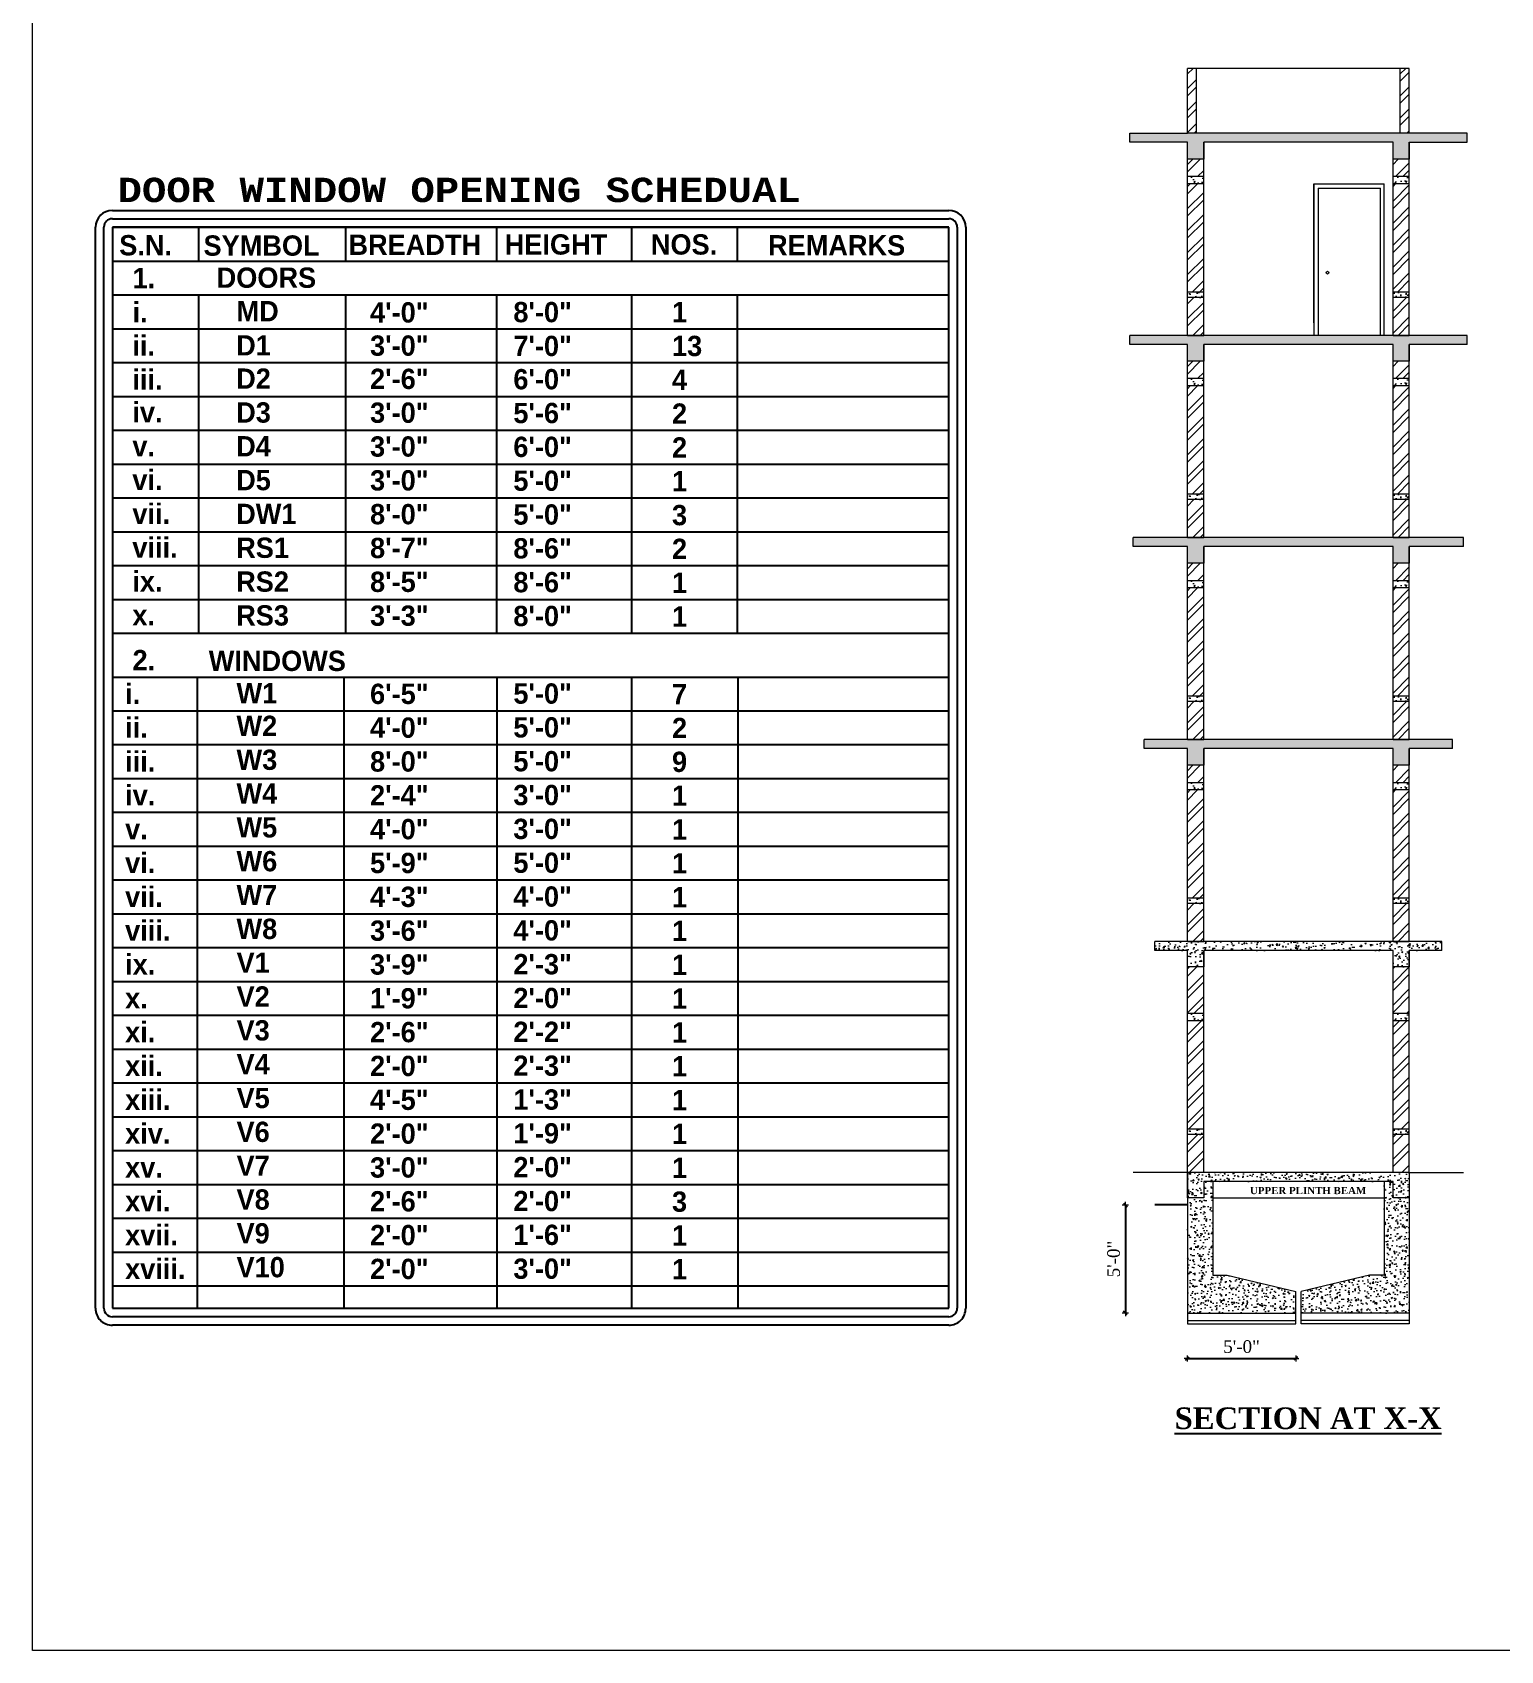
# Model space of a CAD drawing. Header units: inches. Extents: x 20273 to 74670, y -14357 to 735.
# Drawn here: x 42352 to 43166, y -4602 to -3704 of the extents above; entities that cross this region are included whole.
import ezdxf

# ---------------------------------------------------------------- set-up
doc = ezdxf.new("R2010")
doc.units = ezdxf.units.IN
doc.header["$LTSCALE"] = 5
doc.header["$MEASUREMENT"] = 0
for name, color, linetype, lineweight in [('A-WALL', 7, 'Continuous', 9), ('boundary', 7, 'Continuous', 25), ('Dimension', 7, 'Continuous', 18), ('dimention', 5, 'Continuous', 9), ('DOOR', 62, 'Continuous', 0), ('ele1', 21, 'Continuous', 20)]:
    doc.layers.add(name, color=color, linetype=linetype, lineweight=lineweight)
doc.layers.add('dim line', color=7, linetype='Continuous', lineweight=15, true_color=0xfab2b2)
doc.layers.add('TEXT', color=6, linetype='Continuous')
doc.layers.add('WALL', color=7, linetype='Continuous')
doc.styles.add('ARIAL', font='cityb___.ttf')
doc.styles.add('COURIER', font='courbd.ttf')
doc.styles.add('ordinary', font='times.ttf')
doc.dimstyles.new('Copy of 96', dxfattribs={"dimtxt": 7, "dimasz": 4, "dimexe": 0.5, "dimexo": 0.5, "dimgap": 3, "dimtad": 1, "dimdec": 1, "dimzin": 11, "dimdsep": 46, "dimlunit": 4, "dimtxsty": 'ordinary', "dimblk": 'OBLIQUE', "dimcen": 0.09, "dimse1": 1, "dimse2": 1, "dimclrt": 6, "dimazin": 0, "dimtfac": 1, "dimtdec": 1, "dimtix": 1, "dimtmove": 2, "dimatfit": 3, "dimldrblk": 'leader', "dimfxl": 0.5, "dimfxlon": 1, "dimtolj": 1, "dimtzin": 0, "dimarcsym": 0})
pattern_1 = [(50, (8257.652, 208.5906), (7.1726018, -0.62752135), [0.75, -8.25]), (355, (8257.652, 208.5906), (-1.3875133, 7.5219213), [0.6, -6.6]), (100.451444, (8258.25, 208.538), (5.7850885, 6.8943999), [0.6374019, -7.0114211]), (46.1842, (8257.652, 210.591), (10.6724133, -1.6551928), [1.125, -12.375]), (96.635635, (8258.541, 210.453), (9.3466195, 9.741186), [0.9561034, -10.5171376]), (351.184164, (8257.652, 210.591), (9.3466195, 9.741186), [0.9, -9.9]), (21, (8258.652, 210.0906), (5.9690705, -4.0261889), [0.75, -8.25]), (326, (8258.652, 210.0906), (2.4331533, 7.2515005), [0.6, -6.6]), (71.451445, (8259.1494, 209.755), (8.4022238, 3.2253115), [0.6374019, -7.0114211]), (37.5, (8257.652, 208.5906), (0.12159855, 3.32893854), [0, -6.52, 0, -6.7, 0, -6.625]), (7.5, (8257.652, 208.5906), (2.63069537, 3.94411712), [0, -3.82, 0, -6.37, 0, -2.525]), (327.5, (8255.422, 208.5906), (5.33822436, -0.22554872), [0, -2.5, 0, -7.8, 0, -10.35]), (317.5, (8254.422, 208.5906), (5.8318617, 1.0010498), [0, -3.25, 0, -5.18, 0, -7.35])]
pattern_2 = [(45, (8257.652, 208.591), (-6.098796, 6.098796), []), (45, (8261.718, 208.591), (-6.098796, 6.098796), [])]
pattern_3 = [(50, (8257.652, 336.5906), (7.1726018, -0.62752135), [0.75, -8.25]), (355, (8257.652, 336.5906), (-1.3875133, 7.5219213), [0.6, -6.6]), (100.451444, (8258.25, 336.538), (5.7850885, 6.8943999), [0.6374019, -7.0114211]), (46.1842, (8257.652, 338.591), (10.6724133, -1.6551928), [1.125, -12.375]), (96.635635, (8258.541, 338.453), (9.3466195, 9.741186), [0.9561034, -10.5171376]), (351.184164, (8257.652, 338.591), (9.3466195, 9.741186), [0.9, -9.9]), (21, (8258.652, 338.0906), (5.9690705, -4.0261889), [0.75, -8.25]), (326, (8258.652, 338.0906), (2.4331533, 7.2515005), [0.6, -6.6]), (71.451445, (8259.1494, 337.755), (8.4022238, 3.2253115), [0.6374019, -7.0114211]), (37.5, (8257.652, 336.5906), (0.12159855, 3.32893854), [0, -6.52, 0, -6.7, 0, -6.625]), (7.5, (8257.652, 336.5906), (2.63069537, 3.94411712), [0, -3.82, 0, -6.37, 0, -2.525]), (327.5, (8255.422, 336.5906), (5.33822436, -0.22554872), [0, -2.5, 0, -7.8, 0, -10.35]), (317.5, (8254.422, 336.5906), (5.8318617, 1.0010498), [0, -3.25, 0, -5.18, 0, -7.35])]
pattern_4 = [(45, (8257.652, 320.591), (-6.098796, 6.098796), []), (45, (8261.718, 320.591), (-6.098796, 6.098796), [])]
pattern_5 = [(50, (8257.652, 448.5906), (7.1726018, -0.62752135), [0.75, -8.25]), (355, (8257.652, 448.5906), (-1.3875133, 7.5219213), [0.6, -6.6]), (100.451444, (8258.25, 448.538), (5.7850885, 6.8943999), [0.6374019, -7.0114211]), (46.1842, (8257.652, 450.591), (10.6724133, -1.6551928), [1.125, -12.375]), (96.635635, (8258.541, 450.453), (9.3466195, 9.741186), [0.9561034, -10.5171376]), (351.184164, (8257.652, 450.591), (9.3466195, 9.741186), [0.9, -9.9]), (21, (8258.652, 450.0906), (5.9690705, -4.0261889), [0.75, -8.25]), (326, (8258.652, 450.0906), (2.4331533, 7.2515005), [0.6, -6.6]), (71.451445, (8259.1494, 449.755), (8.4022238, 3.2253115), [0.6374019, -7.0114211]), (37.5, (8257.652, 448.5906), (0.12159855, 3.32893854), [0, -6.52, 0, -6.7, 0, -6.625]), (7.5, (8257.652, 448.5906), (2.63069537, 3.94411712), [0, -3.82, 0, -6.37, 0, -2.525]), (327.5, (8255.422, 448.5906), (5.33822436, -0.22554872), [0, -2.5, 0, -7.8, 0, -10.35]), (317.5, (8254.422, 448.5906), (5.8318617, 1.0010498), [0, -3.25, 0, -5.18, 0, -7.35])]
pattern_6 = [(45, (8257.652, 432.591), (-6.098796, 6.098796), []), (45, (8261.718, 432.591), (-6.098796, 6.098796), [])]
pattern_7 = [(50, (8257.652, 560.5906), (7.1726018, -0.62752135), [0.75, -8.25]), (355, (8257.652, 560.5906), (-1.3875133, 7.5219213), [0.6, -6.6]), (100.451444, (8258.25, 560.538), (5.7850885, 6.8943999), [0.6374019, -7.0114211]), (46.1842, (8257.652, 562.591), (10.6724133, -1.6551928), [1.125, -12.375]), (96.635635, (8258.541, 562.453), (9.3466195, 9.741186), [0.9561034, -10.5171376]), (351.184164, (8257.652, 562.591), (9.3466195, 9.741186), [0.9, -9.9]), (21, (8258.652, 562.0906), (5.9690705, -4.0261889), [0.75, -8.25]), (326, (8258.652, 562.0906), (2.4331533, 7.2515005), [0.6, -6.6]), (71.451445, (8259.1494, 561.755), (8.4022238, 3.2253115), [0.6374019, -7.0114211]), (37.5, (8257.652, 560.5906), (0.12159855, 3.32893854), [0, -6.52, 0, -6.7, 0, -6.625]), (7.5, (8257.652, 560.5906), (2.63069537, 3.94411712), [0, -3.82, 0, -6.37, 0, -2.525]), (327.5, (8255.422, 560.5906), (5.33822436, -0.22554872), [0, -2.5, 0, -7.8, 0, -10.35]), (317.5, (8254.422, 560.5906), (5.8318617, 1.0010498), [0, -3.25, 0, -5.18, 0, -7.35])]
pattern_8 = [(45, (8257.652, 544.591), (-6.098796, 6.098796), []), (45, (8261.718, 544.591), (-6.098796, 6.098796), [])]
pattern_9 = [(50, (8257.652, 672.5906), (7.1726018, -0.62752135), [0.75, -8.25]), (355, (8257.652, 672.5906), (-1.3875133, 7.5219213), [0.6, -6.6]), (100.451444, (8258.25, 672.538), (5.7850885, 6.8943999), [0.6374019, -7.0114211]), (46.1842, (8257.652, 674.591), (10.6724133, -1.6551928), [1.125, -12.375]), (96.635635, (8258.541, 674.453), (9.3466195, 9.741186), [0.9561034, -10.5171376]), (351.184164, (8257.652, 674.591), (9.3466195, 9.741186), [0.9, -9.9]), (21, (8258.652, 674.0906), (5.9690705, -4.0261889), [0.75, -8.25]), (326, (8258.652, 674.0906), (2.4331533, 7.2515005), [0.6, -6.6]), (71.451445, (8259.1494, 673.755), (8.4022238, 3.2253115), [0.6374019, -7.0114211]), (37.5, (8257.652, 672.5906), (0.12159855, 3.32893854), [0, -6.52, 0, -6.7, 0, -6.625]), (7.5, (8257.652, 672.5906), (2.63069537, 3.94411712), [0, -3.82, 0, -6.37, 0, -2.525]), (327.5, (8255.422, 672.5906), (5.33822436, -0.22554872), [0, -2.5, 0, -7.8, 0, -10.35]), (317.5, (8254.422, 672.5906), (5.8318617, 1.0010498), [0, -3.25, 0, -5.18, 0, -7.35])]

# ---------------------------------------------------------------- blocks, each defined once
blk = doc.blocks.new('oblique')
at = {"color": 0, "lineweight": -2}
blk.add_line((0.25, 0.25), (-0.25, -0.25), dxfattribs=at)
at = {"layer": 'dim line', "lineweight": 9}
for p, q in [((-0.4375, 0), (0.4375, 0)), ((0, 0.4375), (0, -0.4375))]:
    blk.add_line(p, q, dxfattribs=at)
blk = doc.blocks.new('*D517')
at = {"layer": 'A-WALL', "color": 0, "lineweight": -2, "ltscale": 5, "transparency": 16777216}
blk.add_line((42991.97, -4439.57), (43051.97, -4439.57), dxfattribs=at)
at = {"layer": 'Defpoints', "color": 0, "ltscale": 5, "transparency": 16777216}
for p in [(42991.97, -4420.42), (43051.97, -4420.42), (43051.97, -4439.57)]:
    blk.add_point(p, dxfattribs=at)
at = {"layer": 'A-WALL', "color": 0, "lineweight": -2, "ltscale": 5, "transparency": 16777216, "xscale": 4, "yscale": 4, "zscale": 4, "rotation": 180}
blk.add_blockref('oblique', (42991.97, -4439.57), dxfattribs=at)
at = {"layer": 'A-WALL', "color": 0, "lineweight": -2, "ltscale": 5, "transparency": 16777216, "xscale": 4, "yscale": 4, "zscale": 4}
blk.add_blockref('oblique', (43051.97, -4439.57), dxfattribs=at)
at = {"layer": 'A-WALL', "color": 6, "ltscale": 5, "transparency": 16777216, "insert": (43021.97, -4433.01), "char_height": 7, "attachment_point": 5, "style": 'ordinary'}
blk.add_mtext('\\A1;5\'-0"', dxfattribs=at)
blk = doc.blocks.new('_OBLIQUE')
at = {"color": 0, "linetype": 'ByBlock'}
blk.add_line((-0.5, -0.5), (0.5, 0.5), dxfattribs=at)
blk = doc.blocks.new('leader')
at = {"layer": 'Dimension'}
for p, q in [((0, -4.33), (0, 4.33)), ((-4.42, 0), (4.42, 0))]:
    blk.add_line(p, q, dxfattribs=at)
blk = doc.blocks.new('*D518')
at = {"layer": 'A-WALL', "color": 0, "lineweight": -2, "ltscale": 5, "transparency": 16777216}
blk.add_line((42957.61, -4354.42), (42957.61, -4414.42), dxfattribs=at)
at = {"layer": 'Defpoints', "color": 0, "ltscale": 5, "transparency": 16777216}
for p in [(42982.97, -4354.42), (42957.61, -4414.42), (42991.97, -4414.42)]:
    blk.add_point(p, dxfattribs=at)
at = {"layer": 'A-WALL', "color": 0, "lineweight": -2, "ltscale": 5, "transparency": 16777216, "xscale": 4, "yscale": 4, "zscale": 4}
for p, rotation in [((42957.61, -4354.42), 90), ((42957.61, -4414.42), 270)]:
    blk.add_blockref('oblique', p, dxfattribs=dict(at, rotation=rotation))
at = {"layer": 'A-WALL', "color": 6, "ltscale": 5, "transparency": 16777216, "insert": (42951.05, -4384.42), "char_height": 7, "attachment_point": 5, "rotation": 90, "style": 'ordinary'}
blk.add_mtext('\\A1;5\'-0"', dxfattribs=at)

msp = doc.modelspace()

# ---------------------------------------------------------------- hatches: boundary and pattern name
at = {"layer": 'A-WALL', "ltscale": 40, "true_color": 0xf26722}
h = msp.add_hatch(dxfattribs=at)
h.set_pattern_fill('AR-CONC', color=30)
h.set_pattern_definition(pattern_1)
h.paths.add_polyline_path([(43146.96, -3760.42), (43114.96, -3760.42), (42991.97, -3760.42), (42959.97, -3760.42), (42959.97, -3765.42), (42991.97, -3765.42), (42991.97, -3774.72), (43000.97, -3774.72), (43000.97, -3765.72), (43000.97, -3765.42), (43105.96, -3765.42), (43105.96, -3774.72), (43114.96, -3774.72), (43114.96, -3765.72), (43114.96, -3765.42), (43146.96, -3765.42)])
h = msp.add_hatch(dxfattribs=at)
h.set_pattern_fill('AR-CONC', color=30)
h.set_pattern_definition(pattern_9)
h.paths.add_polyline_path([(43000.97, -3784.42), (42991.97, -3784.42), (42991.97, -3788.42), (43000.97, -3788.42)])
h = msp.add_hatch(dxfattribs=at)
h.set_pattern_fill('AR-CONC', color=30)
h.set_pattern_definition(pattern_9)
h.paths.add_polyline_path([(43114.96, -3784.42), (43105.96, -3784.42), (43105.96, -3788.42), (43114.96, -3788.42)])
h = msp.add_hatch(dxfattribs=at)
h.set_pattern_fill('AR-CONC', color=30)
h.set_pattern_definition(pattern_9)
h.paths.add_polyline_path([(43000.97, -3848.42), (42991.97, -3848.42), (42991.97, -3851.42), (43000.97, -3851.42)])
h = msp.add_hatch(dxfattribs=at)
h.set_pattern_fill('AR-CONC', color=30)
h.set_pattern_definition(pattern_9)
h.paths.add_polyline_path([(43114.96, -3848.42), (43105.96, -3848.42), (43105.96, -3851.42), (43114.96, -3851.42)])
h = msp.add_hatch(dxfattribs=at)
h.set_pattern_fill('AR-CONC', color=30)
h.set_pattern_definition(pattern_1)
h.paths.add_polyline_path([(43000.97, -3877.72), (43000.97, -3877.42), (43105.96, -3877.42), (43105.96, -3886.72), (43114.96, -3886.72), (43114.96, -3877.72), (43114.96, -3877.42), (43146.96, -3877.42), (43146.96, -3872.42), (43114.96, -3872.42), (42959.97, -3872.42), (42959.97, -3877.42), (42991.97, -3877.42), (42991.97, -3886.72), (43000.97, -3886.72)])
h = msp.add_hatch(dxfattribs=at)
h.set_pattern_fill('AR-CONC', color=30)
h.set_pattern_definition(pattern_7)
h.paths.add_polyline_path([(43000.97, -3896.42), (42991.97, -3896.42), (42991.97, -3900.42), (43000.97, -3900.42)])
h = msp.add_hatch(dxfattribs=at)
h.set_pattern_fill('AR-CONC', color=30)
h.set_pattern_definition(pattern_7)
h.paths.add_polyline_path([(43114.96, -3896.42), (43105.96, -3896.42), (43105.96, -3900.42), (43114.96, -3900.42)])
h = msp.add_hatch(dxfattribs=at)
h.set_pattern_fill('AR-CONC', color=30)
h.set_pattern_definition(pattern_7)
h.paths.add_polyline_path([(43000.97, -3960.42), (42991.97, -3960.42), (42991.97, -3963.42), (43000.97, -3963.42)])
h = msp.add_hatch(dxfattribs=at)
h.set_pattern_fill('AR-CONC', color=30)
h.set_pattern_definition(pattern_7)
h.paths.add_polyline_path([(43114.96, -3960.42), (43105.96, -3960.42), (43105.96, -3963.42), (43114.96, -3963.42)])
h = msp.add_hatch(dxfattribs=at)
h.set_pattern_fill('AR-CONC', color=30)
h.set_pattern_definition(pattern_1)
h.paths.add_polyline_path([(43000.97, -3989.72), (43000.97, -3989.42), (43105.96, -3989.42), (43105.96, -3998.72), (43114.96, -3998.72), (43114.96, -3989.72), (43114.96, -3989.42), (43144.96, -3989.42), (43144.96, -3984.42), (43114.96, -3984.42), (42961.97, -3984.42), (42961.97, -3989.42), (42991.97, -3989.42), (42991.97, -3998.72), (43000.97, -3998.72)])
h = msp.add_hatch(dxfattribs=at)
h.set_pattern_fill('AR-CONC', color=30)
h.set_pattern_definition(pattern_5)
h.paths.add_polyline_path([(43000.97, -4008.42), (42991.97, -4008.42), (42991.97, -4012.42), (43000.97, -4012.42)])
h = msp.add_hatch(dxfattribs=at)
h.set_pattern_fill('AR-CONC', color=30)
h.set_pattern_definition(pattern_5)
h.paths.add_polyline_path([(43114.96, -4008.42), (43105.96, -4008.42), (43105.96, -4012.42), (43114.96, -4012.42)])
h = msp.add_hatch(dxfattribs=at)
h.set_pattern_fill('AR-CONC', color=30)
h.set_pattern_definition(pattern_5)
h.paths.add_polyline_path([(43000.97, -4072.42), (42991.97, -4072.42), (42991.97, -4075.42), (43000.97, -4075.42)])
h = msp.add_hatch(dxfattribs=at)
h.set_pattern_fill('AR-CONC', color=30)
h.set_pattern_definition(pattern_5)
h.paths.add_polyline_path([(43114.96, -4072.42), (43105.96, -4072.42), (43105.96, -4075.42), (43114.96, -4075.42)])
h = msp.add_hatch(dxfattribs=at)
h.set_pattern_fill('AR-CONC', color=30)
h.set_pattern_definition(pattern_1)
h.paths.add_polyline_path([(43000.97, -4101.72), (43000.97, -4101.42), (43105.96, -4101.42), (43105.96, -4110.72), (43114.96, -4110.72), (43114.96, -4101.72), (43114.96, -4101.42), (43138.96, -4101.42), (43138.96, -4096.42), (43114.96, -4096.42), (42967.97, -4096.42), (42967.97, -4101.42), (42991.97, -4101.42), (42991.97, -4110.72), (43000.97, -4110.72)])
h = msp.add_hatch(dxfattribs=at)
h.set_pattern_fill('AR-CONC', color=30)
h.set_pattern_definition(pattern_3)
h.paths.add_polyline_path([(43000.97, -4120.42), (42991.97, -4120.42), (42991.97, -4124.42), (43000.97, -4124.42)])
h = msp.add_hatch(dxfattribs=at)
h.set_pattern_fill('AR-CONC', color=30)
h.set_pattern_definition(pattern_3)
h.paths.add_polyline_path([(43114.96, -4120.42), (43105.96, -4120.42), (43105.96, -4124.42), (43114.96, -4124.42)])
h = msp.add_hatch(dxfattribs=at)
h.set_pattern_fill('AR-CONC', color=30)
h.set_pattern_definition(pattern_3)
h.paths.add_polyline_path([(43000.97, -4184.42), (42991.97, -4184.42), (42991.97, -4187.42), (43000.97, -4187.42)])
h = msp.add_hatch(dxfattribs=at)
h.set_pattern_fill('AR-CONC', color=30)
h.set_pattern_definition(pattern_3)
h.paths.add_polyline_path([(43114.96, -4184.42), (43105.96, -4184.42), (43105.96, -4187.42), (43114.96, -4187.42)])
h = msp.add_hatch(dxfattribs=at)
h.set_pattern_fill('AR-CONC', color=30)
h.set_pattern_definition(pattern_1)
h.paths.add_polyline_path([(43000.97, -4213.42), (43105.96, -4213.42), (43105.96, -4222.42), (43114.96, -4222.42), (43114.96, -4213.42), (43132.96, -4213.42), (43132.96, -4208.42), (43114.96, -4208.42), (43105.96, -4208.42), (42973.97, -4208.42), (42973.97, -4213.42), (42991.97, -4213.42), (42991.97, -4222.42), (43000.97, -4222.42)])
h = msp.add_hatch(dxfattribs=at)
h.set_pattern_fill('AR-CONC', color=30)
h.set_pattern_definition(pattern_1)
h.paths.add_polyline_path([(43000.97, -4248.42), (42991.97, -4248.42), (42991.97, -4252.42), (43000.97, -4252.42)])
h = msp.add_hatch(dxfattribs=at)
h.set_pattern_fill('AR-CONC', color=30)
h.set_pattern_definition(pattern_1)
h.paths.add_polyline_path([(43114.96, -4248.42), (43105.96, -4248.42), (43105.96, -4252.42), (43114.96, -4252.42)])
h = msp.add_hatch(dxfattribs=at)
h.set_pattern_fill('AR-CONC', color=30)
h.set_pattern_definition(pattern_1)
h.paths.add_polyline_path([(43000.97, -4312.42), (42991.97, -4312.42), (42991.97, -4315.42), (43000.97, -4315.42)])
h = msp.add_hatch(dxfattribs=at)
h.set_pattern_fill('AR-CONC', color=30)
h.set_pattern_definition(pattern_1)
h.paths.add_polyline_path([(43114.96, -4312.42), (43105.96, -4312.42), (43105.96, -4315.42), (43114.96, -4315.42)])
h = msp.add_hatch(dxfattribs=at)
h.set_pattern_fill('AR-CONC', color=30)
h.set_pattern_definition(pattern_1)
h.paths.add_polyline_path([(43000.97, -4341.42), (43105.96, -4341.42), (43105.96, -4350.42), (43114.96, -4350.42), (43114.96, -4336.42), (42991.97, -4336.42), (42991.97, -4350.42), (43000.97, -4350.42)])
h = msp.add_hatch(dxfattribs=at)
h.set_pattern_fill('AR-CONC', color=30)
h.set_pattern_definition(pattern_1)
h.paths.add_polyline_path([(43005.97, -4341.42), (43000.97, -4341.42), (43000.97, -4350.42), (42991.97, -4350.42), (42991.97, -4354.42), (42991.97, -4414.42), (43051.97, -4414.42), (43051.97, -4402.42), (43013.97, -4393.42), (43005.97, -4393.42)])
h = msp.add_hatch(dxfattribs=at)
h.set_pattern_fill('AR-CONC', color=30)
h.set_pattern_definition(pattern_1)
h.paths.add_polyline_path([(43114.96, -4350.42), (43105.96, -4350.42), (43105.96, -4341.42), (43100.96, -4341.42), (43100.96, -4393.42), (43092.96, -4393.42), (43054.96, -4402.42), (43054.96, -4414.42), (43114.96, -4414.42)])
at = {"layer": 'dimention', "ltscale": 40, "true_color": 0xf26722}
h = msp.add_hatch(dxfattribs=at)
h.set_pattern_fill('ANSI32', color=30, scale=23)
h.set_pattern_definition(pattern_2)
h.paths.add_polyline_path([(42996.97, -3724.42), (42991.97, -3724.42), (42991.97, -3760.42), (42996.97, -3760.42)])
h = msp.add_hatch(dxfattribs=at)
h.set_pattern_fill('ANSI32', color=30, scale=23)
h.set_pattern_definition(pattern_2)
h.paths.add_polyline_path([(43114.96, -3724.42), (43109.96, -3724.42), (43109.96, -3760.42), (43114.96, -3760.42)])
h = msp.add_hatch(dxfattribs=at)
h.set_pattern_fill('ANSI32', color=30, scale=23)
h.set_pattern_definition(pattern_8)
h.paths.add_polyline_path([(43000.97, -3774.72), (42991.97, -3774.72), (42991.97, -3784.42), (43000.97, -3784.42)])
h = msp.add_hatch(dxfattribs=at)
h.set_pattern_fill('ANSI32', color=30, scale=23)
h.set_pattern_definition(pattern_8)
h.paths.add_polyline_path([(43114.96, -3774.72), (43105.96, -3774.72), (43105.96, -3784.42), (43114.96, -3784.42)])
h = msp.add_hatch(dxfattribs=at)
h.set_pattern_fill('ANSI32', color=30, scale=23)
h.set_pattern_definition(pattern_8)
h.paths.add_polyline_path([(43000.97, -3788.42), (42991.97, -3788.42), (42991.97, -3848.42), (43000.97, -3848.42)])
h = msp.add_hatch(dxfattribs=at)
h.set_pattern_fill('ANSI32', color=30, scale=23)
h.set_pattern_definition(pattern_8)
h.paths.add_polyline_path([(43114.96, -3788.42), (43105.96, -3788.42), (43105.96, -3848.42), (43114.96, -3848.42)])
h = msp.add_hatch(dxfattribs=at)
h.set_pattern_fill('ANSI32', color=30, scale=23)
h.set_pattern_definition(pattern_8)
h.paths.add_polyline_path([(43000.97, -3851.42), (42991.97, -3851.42), (42991.97, -3872.42), (43000.97, -3872.42)])
h = msp.add_hatch(dxfattribs=at)
h.set_pattern_fill('ANSI32', color=30, scale=23)
h.set_pattern_definition(pattern_8)
h.paths.add_polyline_path([(43114.96, -3851.42), (43105.96, -3851.42), (43105.96, -3872.42), (43114.96, -3872.42)])
h = msp.add_hatch(dxfattribs=at)
h.set_pattern_fill('ANSI32', color=30, scale=23)
h.set_pattern_definition(pattern_6)
h.paths.add_polyline_path([(43000.97, -3886.72), (42991.97, -3886.72), (42991.97, -3896.42), (43000.97, -3896.42)])
h = msp.add_hatch(dxfattribs=at)
h.set_pattern_fill('ANSI32', color=30, scale=23)
h.set_pattern_definition(pattern_6)
h.paths.add_polyline_path([(43114.96, -3886.72), (43105.96, -3886.72), (43105.96, -3896.42), (43114.96, -3896.42)])
h = msp.add_hatch(dxfattribs=at)
h.set_pattern_fill('ANSI32', color=30, scale=23)
h.set_pattern_definition(pattern_6)
h.paths.add_polyline_path([(43000.97, -3900.42), (42991.97, -3900.42), (42991.97, -3960.42), (43000.97, -3960.42)])
h = msp.add_hatch(dxfattribs=at)
h.set_pattern_fill('ANSI32', color=30, scale=23)
h.set_pattern_definition(pattern_6)
h.paths.add_polyline_path([(43114.96, -3900.42), (43105.96, -3900.42), (43105.96, -3960.42), (43114.96, -3960.42)])
h = msp.add_hatch(dxfattribs=at)
h.set_pattern_fill('ANSI32', color=30, scale=23)
h.set_pattern_definition(pattern_6)
h.paths.add_polyline_path([(43000.97, -3963.42), (42991.97, -3963.42), (42991.97, -3984.42), (43000.97, -3984.42)])
h = msp.add_hatch(dxfattribs=at)
h.set_pattern_fill('ANSI32', color=30, scale=23)
h.set_pattern_definition(pattern_6)
h.paths.add_polyline_path([(43114.96, -3963.42), (43105.96, -3963.42), (43105.96, -3984.42), (43114.96, -3984.42)])
h = msp.add_hatch(dxfattribs=at)
h.set_pattern_fill('ANSI32', color=30, scale=23)
h.set_pattern_definition(pattern_4)
h.paths.add_polyline_path([(43000.97, -3998.72), (42991.97, -3998.72), (42991.97, -4008.42), (43000.97, -4008.42)])
h = msp.add_hatch(dxfattribs=at)
h.set_pattern_fill('ANSI32', color=30, scale=23)
h.set_pattern_definition(pattern_4)
h.paths.add_polyline_path([(43114.96, -3998.72), (43105.96, -3998.72), (43105.96, -4008.42), (43114.96, -4008.42)])
h = msp.add_hatch(dxfattribs=at)
h.set_pattern_fill('ANSI32', color=30, scale=23)
h.set_pattern_definition(pattern_4)
h.paths.add_polyline_path([(43000.97, -4012.42), (42991.97, -4012.42), (42991.97, -4072.42), (43000.97, -4072.42)])
h = msp.add_hatch(dxfattribs=at)
h.set_pattern_fill('ANSI32', color=30, scale=23)
h.set_pattern_definition(pattern_4)
h.paths.add_polyline_path([(43114.96, -4012.42), (43105.96, -4012.42), (43105.96, -4072.42), (43114.96, -4072.42)])
h = msp.add_hatch(dxfattribs=at)
h.set_pattern_fill('ANSI32', color=30, scale=23)
h.set_pattern_definition(pattern_4)
h.paths.add_polyline_path([(43000.97, -4075.42), (42991.97, -4075.42), (42991.97, -4096.42), (43000.97, -4096.42)])
h = msp.add_hatch(dxfattribs=at)
h.set_pattern_fill('ANSI32', color=30, scale=23)
h.set_pattern_definition(pattern_4)
h.paths.add_polyline_path([(43114.96, -4075.42), (43105.96, -4075.42), (43105.96, -4096.42), (43114.96, -4096.42)])
h = msp.add_hatch(dxfattribs=at)
h.set_pattern_fill('ANSI32', color=30, scale=23)
h.set_pattern_definition(pattern_2)
h.paths.add_polyline_path([(43000.97, -4110.72), (42991.97, -4110.72), (42991.97, -4120.42), (43000.97, -4120.42)])
h = msp.add_hatch(dxfattribs=at)
h.set_pattern_fill('ANSI32', color=30, scale=23)
h.set_pattern_definition(pattern_2)
h.paths.add_polyline_path([(43114.96, -4110.72), (43105.96, -4110.72), (43105.96, -4120.42), (43114.96, -4120.42)])
h = msp.add_hatch(dxfattribs=at)
h.set_pattern_fill('ANSI32', color=30, scale=23)
h.set_pattern_definition(pattern_2)
h.paths.add_polyline_path([(43000.97, -4124.42), (42991.97, -4124.42), (42991.97, -4184.42), (43000.97, -4184.42)])
h = msp.add_hatch(dxfattribs=at)
h.set_pattern_fill('ANSI32', color=30, scale=23)
h.set_pattern_definition(pattern_2)
h.paths.add_polyline_path([(43114.96, -4124.42), (43105.96, -4124.42), (43105.96, -4184.42), (43114.96, -4184.42)])
h = msp.add_hatch(dxfattribs=at)
h.set_pattern_fill('ANSI32', color=30, scale=23)
h.set_pattern_definition(pattern_2)
h.paths.add_polyline_path([(43000.97, -4187.42), (42991.97, -4187.42), (42991.97, -4208.42), (43000.97, -4208.42)])
h = msp.add_hatch(dxfattribs=at)
h.set_pattern_fill('ANSI32', color=30, scale=23)
h.set_pattern_definition(pattern_2)
h.paths.add_polyline_path([(43114.96, -4187.42), (43105.96, -4187.42), (43105.96, -4208.42), (43114.96, -4208.42)])
h = msp.add_hatch(dxfattribs=at)
h.set_pattern_fill('ANSI32', color=30, scale=23)
h.set_pattern_definition(pattern_2)
h.paths.add_polyline_path([(43000.97, -4222.42), (42991.97, -4222.42), (42991.97, -4248.42), (43000.97, -4248.42)])
h = msp.add_hatch(dxfattribs=at)
h.set_pattern_fill('ANSI32', color=30, scale=23)
h.set_pattern_definition(pattern_2)
h.paths.add_polyline_path([(43114.96, -4222.42), (43105.96, -4222.42), (43105.96, -4248.42), (43114.96, -4248.42)])
h = msp.add_hatch(dxfattribs=at)
h.set_pattern_fill('ANSI32', color=30, scale=23)
h.set_pattern_definition(pattern_2)
h.paths.add_polyline_path([(43000.97, -4252.42), (42991.97, -4252.42), (42991.97, -4312.42), (43000.97, -4312.42)])
h = msp.add_hatch(dxfattribs=at)
h.set_pattern_fill('ANSI32', color=30, scale=23)
h.set_pattern_definition(pattern_2)
h.paths.add_polyline_path([(43114.96, -4252.42), (43105.96, -4252.42), (43105.96, -4312.42), (43114.96, -4312.42)])
h = msp.add_hatch(dxfattribs=at)
h.set_pattern_fill('ANSI32', color=30, scale=23)
h.set_pattern_definition(pattern_2)
h.paths.add_polyline_path([(43000.97, -4315.42), (42991.97, -4315.42), (42991.97, -4336.42), (43000.97, -4336.42)])
h = msp.add_hatch(dxfattribs=at)
h.set_pattern_fill('ANSI32', color=30, scale=23)
h.set_pattern_definition(pattern_2)
h.paths.add_polyline_path([(43114.96, -4315.42), (43105.96, -4315.42), (43105.96, -4336.42), (43114.96, -4336.42)])

# ---------------------------------------------------------------- linework, layer by layer
for p, q in [((42395.99, -3807.84), (42859.68, -3807.84)), ((42391.3, -4411.75), (42391.3, -3812.52)), ((42859.68, -3812.52), (42395.99, -3812.52)), ((42395.99, -3812.52), (42395.99, -4411.75)), ((42395.99, -3812.52), (42859.68, -3812.52)), ((42395.99, -3812.52), (42395.99, -4411.75)), ((42443.71, -3812.52), (42443.71, -3831.5)), ((42525.25, -3812.52), (42525.25, -3831.27)), ((42608.93, -3812.52), (42608.93, -3831.27)), ((42683.95, -3831.27), (42683.95, -3812.52)), ((42742.53, -3831.27), (42742.53, -3812.52)), ((42859.68, -4411.75), (42859.68, -3812.52)), ((42859.68, -3909.04), (42859.68, -3812.52)), ((42864.37, -3812.52), (42864.37, -4411.75)), ((42395.99, -3831.27), (42859.68, -3831.27)), ((42395.99, -3850.02), (42859.68, -3850.02)), ((42608.93, -3850.02), (42608.93, -4037.52)), ((42683.95, -4037.52), (42683.95, -3850.02)), ((42742.53, -4037.52), (42742.53, -3850.02)), ((42395.99, -3868.77), (42859.68, -3868.77)), ((42395.99, -3887.52), (42859.68, -3887.52)), ((42395.99, -3906.27), (42859.68, -3906.27)), ((42395.99, -3925.02), (42859.68, -3925.02)), ((42395.99, -3943.77), (42859.68, -3943.77)), ((42395.99, -3962.52), (42859.68, -3962.52)), ((42395.99, -3981.27), (42859.68, -3981.27)), ((42395.99, -4000.02), (42859.68, -4000.02)), ((42395.99, -4018.77), (42859.68, -4018.77)), ((42395.99, -4037.52), (42859.68, -4037.52)), ((42395.99, -4061.81), (42859.68, -4061.81)), ((42395.99, -4061.81), (42859.68, -4061.81)), ((42443.13, -4411.75), (42443.13, -4061.81)), ((42524.49, -4411.75), (42524.49, -4061.81)), ((42609.3, -4411.75), (42609.3, -4061.81)), ((42683.95, -4411.75), (42683.95, -4061.81)), ((42742.85, -4411.75), (42742.85, -4061.81)), ((42395.99, -4080.56), (42859.68, -4080.56)), ((42395.99, -4080.56), (42859.68, -4080.56)), ((42395.99, -4080.56), (42859.68, -4080.56)), ((42395.99, -4099.31), (42859.68, -4099.31)), ((42395.99, -4118.06), (42859.68, -4118.06)), ((42395.99, -4136.82), (42859.68, -4136.82)), ((42395.99, -4155.57), (42859.68, -4155.57)), ((42395.99, -4174.32), (42859.68, -4174.32)), ((42395.99, -4193.08), (42859.68, -4193.08)), ((42395.99, -4211.83), (42859.68, -4211.83)), ((42395.99, -4230.58), (42859.68, -4230.58)), ((42395.99, -4249.33), (42859.68, -4249.33)), ((42395.99, -4268.09), (42859.68, -4268.09)), ((42395.99, -4286.84), (42859.68, -4286.84)), ((42395.99, -4305.59), (42859.68, -4305.59)), ((42395.99, -4324.34), (42859.68, -4324.34)), ((42395.99, -4343.1), (42859.68, -4343.1)), ((42395.99, -4361.85), (42859.68, -4361.85)), ((42395.99, -4380.6), (42859.68, -4380.6)), ((42395.99, -4399.35), (42859.68, -4399.35)), ((42395.99, -4411.75), (42859.68, -4411.75)), ((42395.99, -4411.75), (42859.68, -4411.75)), ((42395.99, -4411.75), (42859.68, -4411.75)), ((42395.99, -4411.75), (42859.68, -4411.75)), ((42859.68, -4416.43), (42395.99, -4416.43))]:
    msp.add_line(p, q)
for centre, start, end in [((42395.99, -3812.52), 90, 180), ((42859.68, -3812.52), 0, 90), ((42395.99, -4411.75), 180, 270), ((42859.68, -4411.75), 270, 0)]:
    msp.add_arc(centre, 4.69, start, end)
at = {"layer": 'A-WALL', "ltscale": 5}
for p, q in [((43114.96, -3724.42), (42991.97, -3724.42)), ((42991.97, -3760.42), (42991.97, -3724.42)), ((42996.97, -3760.42), (42996.97, -3724.42)), ((43109.96, -3760.42), (43109.96, -3724.42)), ((43114.96, -3760.42), (43114.96, -3724.42)), ((42959.97, -3765.42), (42959.97, -3760.42)), ((42959.97, -3760.42), (42991.97, -3760.42)), ((42991.97, -3765.42), (42959.97, -3765.42)), ((43114.96, -3760.42), (42991.97, -3760.42)), ((42991.97, -3872.42), (42991.97, -3765.42)), ((43105.96, -3765.42), (43000.97, -3765.42)), ((43000.97, -3872.42), (43000.97, -3765.42)), ((43105.96, -3872.42), (43105.96, -3765.42)), ((43146.96, -3760.42), (43114.96, -3760.42)), ((43114.96, -3872.42), (43114.96, -3765.42)), ((43114.96, -3765.42), (43146.96, -3765.42)), ((43146.96, -3765.42), (43146.96, -3760.42)), ((43000.97, -3784.42), (42991.97, -3784.42)), ((43114.96, -3784.42), (43105.96, -3784.42)), ((43000.97, -3788.42), (42991.97, -3788.42)), ((43114.96, -3788.42), (43105.96, -3788.42)), ((43000.97, -3848.42), (42991.97, -3848.42)), ((43000.97, -3851.42), (42991.97, -3851.42)), ((43114.96, -3848.42), (43105.96, -3848.42)), ((43114.96, -3851.42), (43105.96, -3851.42)), ((43114.96, -3872.42), (42959.97, -3872.42)), ((42959.97, -3877.42), (42959.97, -3872.42)), ((43146.96, -3872.42), (43114.96, -3872.42)), ((43146.96, -3877.42), (43146.96, -3872.42)), ((42991.97, -3877.42), (42959.97, -3877.42)), ((42991.97, -3984.42), (42991.97, -3877.42)), ((43105.96, -3877.42), (43000.97, -3877.42)), ((43000.97, -3984.42), (43000.97, -3877.42)), ((43105.96, -3984.42), (43105.96, -3877.42)), ((43146.96, -3877.42), (43114.96, -3877.42)), ((43114.96, -3984.42), (43114.96, -3877.42)), ((43000.97, -3896.42), (42991.97, -3896.42)), ((43000.97, -3900.42), (42991.97, -3900.42)), ((43114.96, -3896.42), (43105.96, -3896.42)), ((43114.96, -3900.42), (43105.96, -3900.42)), ((43000.97, -3960.42), (42991.97, -3960.42)), ((43000.97, -3963.42), (42991.97, -3963.42)), ((43114.96, -3960.42), (43105.96, -3960.42)), ((43114.96, -3963.42), (43105.96, -3963.42)), ((43114.96, -3984.42), (42961.97, -3984.42)), ((42961.97, -3989.42), (42961.97, -3984.42)), ((42991.97, -3989.42), (42961.97, -3989.42)), ((42991.97, -4096.42), (42991.97, -3989.42)), ((43105.96, -3989.42), (43000.97, -3989.42)), ((43000.97, -4096.42), (43000.97, -3989.42)), ((43105.96, -4096.42), (43105.96, -3989.42)), ((43144.96, -3984.42), (43114.96, -3984.42)), ((43144.96, -3989.42), (43114.96, -3989.42)), ((43114.96, -4096.42), (43114.96, -3989.42)), ((43144.96, -3989.42), (43144.96, -3984.42)), ((43000.97, -4008.42), (42991.97, -4008.42)), ((43114.96, -4008.42), (43105.96, -4008.42)), ((43000.97, -4012.42), (42991.97, -4012.42)), ((43114.96, -4012.42), (43105.96, -4012.42)), ((43000.97, -4072.42), (42991.97, -4072.42)), ((43114.96, -4072.42), (43105.96, -4072.42)), ((43000.97, -4075.42), (42991.97, -4075.42)), ((43114.96, -4075.42), (43105.96, -4075.42)), ((43114.96, -4096.42), (42967.97, -4096.42)), ((42967.97, -4101.42), (42967.97, -4096.42)), ((43138.96, -4096.42), (43114.96, -4096.42)), ((43138.96, -4101.42), (43138.96, -4096.42)), ((42991.97, -4101.42), (42967.97, -4101.42)), ((42991.97, -4208.42), (42991.97, -4101.42)), ((43105.96, -4101.42), (43000.97, -4101.42)), ((43000.97, -4208.42), (43000.97, -4101.42)), ((43105.96, -4208.42), (43105.96, -4101.42)), ((43138.96, -4101.42), (43114.96, -4101.42)), ((43114.96, -4208.42), (43114.96, -4101.42)), ((43000.97, -4120.42), (42991.97, -4120.42)), ((43000.97, -4124.42), (42991.97, -4124.42)), ((43114.96, -4120.42), (43105.96, -4120.42)), ((43114.96, -4124.42), (43105.96, -4124.42)), ((43000.97, -4184.42), (42991.97, -4184.42)), ((43000.97, -4187.42), (42991.97, -4187.42)), ((43114.96, -4184.42), (43105.96, -4184.42)), ((43114.96, -4187.42), (43105.96, -4187.42)), ((43114.96, -4208.42), (42973.97, -4208.42)), ((42973.97, -4213.42), (42973.97, -4208.42)), ((42991.97, -4213.42), (42973.97, -4213.42)), ((42991.97, -4336.42), (42991.97, -4213.42)), ((43105.96, -4213.42), (43000.97, -4213.42)), ((43000.97, -4336.42), (43000.97, -4213.42)), ((43105.96, -4336.42), (43105.96, -4213.42)), ((43132.96, -4208.42), (43114.96, -4208.42)), ((43132.96, -4213.42), (43114.96, -4213.42)), ((43114.96, -4336.42), (43114.96, -4213.42)), ((43132.96, -4213.42), (43132.96, -4208.42)), ((43000.97, -4248.42), (42991.97, -4248.42)), ((43114.96, -4248.42), (43105.96, -4248.42)), ((43000.97, -4252.42), (42991.97, -4252.42)), ((43114.96, -4252.42), (43105.96, -4252.42)), ((43000.97, -4312.42), (42991.97, -4312.42)), ((43114.96, -4312.42), (43105.96, -4312.42)), ((43000.97, -4315.42), (42991.97, -4315.42)), ((43114.96, -4315.42), (43105.96, -4315.42)), ((42991.97, -4336.42), (42961.97, -4336.42)), ((43114.96, -4336.42), (42991.97, -4336.42)), ((43114.96, -4336.42), (42991.97, -4336.42)), ((42991.97, -4336.42), (42991.97, -4354.42)), ((43105.96, -4341.42), (43000.97, -4341.42)), ((43005.97, -4341.42), (43005.97, -4393.42)), ((43100.96, -4341.42), (43100.96, -4393.42)), ((43114.96, -4336.42), (43144.96, -4336.42)), ((43005.97, -4350.42), (43100.96, -4350.42)), ((43114.96, -4350.42), (43114.96, -4420.42)), ((42991.97, -4354.42), (42991.97, -4420.42)), ((43005.97, -4393.42), (43013.97, -4393.42)), ((43013.97, -4393.42), (43051.97, -4402.42)), ((43092.96, -4393.42), (43054.96, -4402.42)), ((43100.96, -4393.42), (43092.96, -4393.42)), ((43051.97, -4414.42), (43051.97, -4402.42)), ((43054.96, -4414.42), (43054.96, -4402.42)), ((42991.97, -4414.42), (43051.97, -4414.42)), ((42991.97, -4418.42), (43051.97, -4418.42)), ((42991.97, -4420.42), (43051.97, -4420.42)), ((43051.97, -4420.42), (43051.97, -4414.42)), ((43114.96, -4414.42), (43054.96, -4414.42)), ((43054.96, -4420.42), (43054.96, -4414.42)), ((43114.96, -4418.42), (43054.96, -4418.42)), ((43114.96, -4420.42), (43054.96, -4420.42))]:
    msp.add_line(p, q, dxfattribs=at)
for points in [[(43000.97, -3765.72), (43000.97, -3774.72), (42991.97, -3774.72), (42991.97, -3765.72)], [(43114.96, -3765.72), (43114.96, -3774.72), (43105.96, -3774.72), (43105.96, -3765.72)], [(42991.97, -3872.42), (43000.97, -3872.42)], [(43105.96, -3872.42), (43114.96, -3872.42)], [(43000.97, -3877.72), (43000.97, -3886.72), (42991.97, -3886.72), (42991.97, -3877.72)], [(43114.96, -3877.72), (43114.96, -3886.72), (43105.96, -3886.72), (43105.96, -3877.72)], [(42991.97, -3984.42), (43000.97, -3984.42)], [(43000.97, -3989.72), (43000.97, -3998.72), (42991.97, -3998.72), (42991.97, -3989.72)], [(43105.96, -3984.42), (43114.96, -3984.42)], [(43114.96, -3989.72), (43114.96, -3998.72), (43105.96, -3998.72), (43105.96, -3989.72)], [(42991.97, -4096.42), (43000.97, -4096.42)], [(43105.96, -4096.42), (43114.96, -4096.42)], [(43000.97, -4101.72), (43000.97, -4110.72), (42991.97, -4110.72), (42991.97, -4101.72)], [(43114.96, -4101.72), (43114.96, -4110.72), (43105.96, -4110.72), (43105.96, -4101.72)], [(42991.97, -4208.42), (43000.97, -4208.42)], [(43000.97, -4213.42), (43000.97, -4222.42), (42991.97, -4222.42), (42991.97, -4213.42)], [(43105.96, -4208.42), (43114.96, -4208.42)], [(43114.96, -4213.42), (43114.96, -4222.42), (43105.96, -4222.42), (43105.96, -4213.42)], [(43000.97, -4341.42), (43000.97, -4350.42), (42991.97, -4350.42), (42991.97, -4336.42)], [(43114.96, -4336.42), (43114.96, -4350.42), (43105.96, -4350.42), (43105.96, -4341.42)]]:
    msp.add_lwpolyline(points, dxfattribs=at)
msp.add_circle((43069.61, -3837.67), 0.766, dxfattribs=at)
at = {"layer": 'boundary'}
for p, q in [((42395.99, -3803.15), (42859.68, -3803.15)), ((42386.61, -4411.75), (42386.61, -3812.52)), ((42869.05, -3812.52), (42869.05, -4411.75)), ((42859.68, -4421.12), (42395.99, -4421.12))]:
    msp.add_line(p, q, dxfattribs=at)
for centre, start, end in [((42395.99, -3812.52), 90, 180), ((42859.68, -3812.52), 0, 90), ((42395.99, -4411.75), 179.99824, 270), ((42859.68, -4411.75), 270, 0.00176)]:
    msp.add_arc(centre, 9.37, start, end, dxfattribs=at)
at = {"layer": 'DOOR', "lineweight": 13}
for p, q in [((43061.96, -3865.49), (43061.96, -3788.42)), ((43061.96, -3788.42), (43061.96, -3872.42)), ((43061.96, -3788.42), (43100.96, -3788.42)), ((43064.46, -3790.92), (43064.46, -3872.42)), ((43064.46, -3790.92), (43098.96, -3790.92)), ((43098.96, -3872.42), (43098.96, -3790.92)), ((43100.96, -3872.42), (43100.96, -3788.42))]:
    msp.add_line(p, q, dxfattribs=at)
at = {"layer": 'ele1'}
msp.add_lwpolyline([(42351.65, -2446.17), (45436.61, -2446.17), (45436.61, -4601.5), (42351.65, -4601.5)], close=True, dxfattribs=at)
msp.add_lwpolyline([(42351.65, -2446.17), (45436.61, -2446.17), (45436.61, -4601.5), (42351.65, -4601.5)], close=True, dxfattribs=at)
at = {"layer": 'TEXT'}
for p, q in [((42443.71, -3850.02), (42443.71, -4037.52)), ((42525.25, -3850.02), (42525.25, -4037.52)), ((42395.99, -3887.52), (42437.64, -3887.52))]:
    msp.add_line(p, q, dxfattribs=at)
at = {"layer": 'WALL', "color": 2, "linetype": 'ByBlock', "ltscale": 5}
msp.add_line((42991.97, -4354.42), (42973.97, -4354.42), dxfattribs=at)

# ---------------------------------------------------------------- texts
at = {"style": 'COURIER'}
msp.add_text('DOOR WINDOW OPENING SCHEDUAL', height=13.5, dxfattribs=at).set_placement((42398.86, -3798.55))
at = {"layer": 'TEXT', "style": 'ARIAL'}
for s, p in [('S.N.', (42399.8, -3828.09)), ('SYMBOL', (42446.53, -3828.27)), ('BREADTH', (42526.87, -3827.83)), ('HEIGHT', (42613.5, -3827.65)), ('NOS.', (42694.51, -3827.65)), ('REMARKS', (42759.47, -3828.13)), ('1.', (42407.19, -3846.28)), ('DOORS', (42453.8, -3846.07)), ('i.', (42407.19, -3865.28)), ('MD', (42464.83, -3864.65)), ('4\'-0"', (42538.85, -3865.33)), ('8\'-0"', (42618.29, -3865.16)), ('1', (42706.23, -3865.16)), ('ii.', (42407.09, -3883.77)), ('D1', (42464.62, -3883.59)), ('3\'-0"', (42538.85, -3883.72)), ('7\'-0"', (42618.29, -3883.91)), ('13', (42706.23, -3883.91)), ('iii.', (42407.09, -3902.52)), ('D2', (42464.62, -3902.03)), ('2\'-6"', (42538.85, -3902.16)), ('6\'-0"', (42618.29, -3902.35)), ('4', (42706.23, -3902.66)), ('iv.', (42407.09, -3920.68)), ('D3', (42464.62, -3920.78)), ('3\'-0"', (42538.85, -3920.91)), ('5\'-6"', (42618.29, -3921.1)), ('2', (42706.23, -3921.41)), ('D4', (42464.62, -3939.53)), ('3\'-0"', (42538.85, -3939.66)), ('6\'-0"', (42618.29, -3939.85)), ('2', (42706.23, -3940.16)), ('v.', (42407.09, -3939.43)), ('vi.', (42407.09, -3958.18)), ('D5', (42464.62, -3958.28)), ('3\'-0"', (42538.85, -3958.41)), ('5\'-0"', (42618.29, -3958.6)), ('1', (42706.23, -3958.91)), ('vii.', (42407.09, -3976.93)), ('DW1', (42464.62, -3977.03)), ('8\'-0"', (42538.85, -3977.16)), ('5\'-0"', (42618.29, -3977.35)), ('3', (42706.23, -3977.66)), ('viii.', (42407.09, -3995.68)), ('RS1', (42464.62, -3995.78)), ('8\'-7"', (42538.85, -3995.91)), ('8\'-6"', (42618.29, -3996.1)), ('2', (42706.23, -3996.41)), ('ix.', (42407.09, -4014.43)), ('RS2', (42464.62, -4014.53)), ('8\'-5"', (42538.85, -4014.66)), ('8\'-6"', (42618.29, -4014.85)), ('1', (42706.23, -4015.16)), ('x.', (42407.09, -4033.18)), ('RS3', (42464.62, -4033.28)), ('3\'-3"', (42538.85, -4033.41)), ('8\'-0"', (42618.29, -4033.6)), ('1', (42706.23, -4033.91)), ('2.', (42407.19, -4058.06)), ('WINDOWS', (42449.43, -4058.47)), ('i.', (42403.08, -4076.72)), ('W1', (42464.83, -4076.43)), ('6\'-5"', (42538.85, -4076.77)), ('5\'-0"', (42618.29, -4076.6)), ('7', (42706.23, -4076.94)), ('ii.', (42403.08, -4095.47)), ('W2', (42464.83, -4094.51)), ('4\'-0"', (42538.85, -4095.5)), ('5\'-0"', (42618.29, -4095.35)), ('2', (42706.23, -4095.7)), ('iii.', (42403.08, -4114.22)), ('W3', (42464.83, -4113.27)), ('8\'-0"', (42538.85, -4114.25)), ('5\'-0"', (42618.29, -4114.1)), ('9', (42706.23, -4114.45)), ('iv.', (42403.08, -4132.97)), ('W4', (42464.83, -4132.02)), ('2\'-4"', (42538.85, -4133.01)), ('3\'-0"', (42618.29, -4132.85)), ('1', (42706.23, -4133.2)), ('v.', (42403.08, -4151.72)), ('W5', (42464.83, -4150.77)), ('4\'-0"', (42538.85, -4151.76)), ('3\'-0"', (42618.29, -4151.61)), ('1', (42706.23, -4151.95)), ('vi.', (42403.08, -4170.48)), ('W6', (42464.83, -4169.52)), ('5\'-9"', (42538.85, -4170.51)), ('5\'-0"', (42618.29, -4170.36)), ('1', (42706.23, -4170.71)), ('vii.', (42403.08, -4189.23)), ('W7', (42464.83, -4188.28)), ('4\'-3"', (42538.85, -4189.26)), ('4\'-0"', (42618.29, -4189.11)), ('1', (42706.23, -4189.46)), ('viii.', (42403.08, -4207.98)), ('W8', (42464.83, -4207.03)), ('3\'-6"', (42538.85, -4208.02)), ('4\'-0"', (42618.29, -4207.87)), ('1', (42706.23, -4208.21)), ('ix.', (42403.08, -4226.73)), ('V1', (42464.83, -4225.78)), ('3\'-9"', (42538.85, -4226.77)), ('2\'-3"', (42618.29, -4226.62)), ('1', (42706.23, -4226.97)), ('V2', (42464.83, -4244.53)), ('2\'-0"', (42618.29, -4245.37)), ('x.', (42403.08, -4245.49)), ('1\'-9"', (42538.85, -4245.52)), ('1', (42706.23, -4245.72)), ('V3', (42464.83, -4263.29)), ('xi.', (42403.08, -4264.24)), ('2\'-6"', (42538.85, -4264.27)), ('2\'-2"', (42618.29, -4264.12)), ('1', (42706.23, -4264.47)), ('xii.', (42403.08, -4282.99)), ('V4', (42464.83, -4282.04)), ('2\'-0"', (42538.85, -4283.03)), ('2\'-3"', (42618.29, -4282.88)), ('1', (42706.23, -4283.22)), ('xiii.', (42403.08, -4301.75)), ('V5', (42464.83, -4300.79)), ('4\'-5"', (42538.85, -4301.78)), ('1\'-3"', (42618.29, -4301.63)), ('1', (42706.23, -4301.98)), ('xiv.', (42403.08, -4320.5)), ('V6', (42464.83, -4319.54)), ('2\'-0"', (42538.85, -4320.53)), ('1\'-9"', (42618.29, -4320.38)), ('1', (42706.23, -4320.73)), ('xv.', (42403.08, -4339.25)), ('V7', (42464.83, -4338.3)), ('3\'-0"', (42538.85, -4339.29)), ('2\'-0"', (42618.29, -4339.13)), ('1', (42706.23, -4339.48)), ('xvi.', (42403.08, -4358)), ('V8', (42464.83, -4357.05)), ('2\'-6"', (42538.85, -4358.04)), ('2\'-0"', (42618.29, -4357.89)), ('3', (42706.23, -4358.23)), ('xvii.', (42403.08, -4376.76)), ('V9', (42464.83, -4375.8)), ('2\'-0"', (42538.85, -4376.79)), ('1\'-6"', (42618.29, -4376.64)), ('1', (42706.23, -4376.99)), ('xviii.', (42403.08, -4395.51)), ('V10', (42464.83, -4394.56)), ('2\'-0"', (42538.85, -4395.54)), ('3\'-0"', (42618.29, -4395.39)), ('1', (42706.23, -4395.74))]:
    msp.add_text(s, height=11.25, dxfattribs=at).set_placement(p)
at = {"layer": 'TEXT', "width": 219.8151, "attachment_point": 8, "rotation": 359.99961, "style": 'ordinary'}
for s, insert, char_height in [('{\\fTimes New Roman|b1|i0|c0|p18;UPPER PLINTH BEAM}', (43058.87, -4348.53), 4), ('{\\fTimes New Roman|b1|i0|c0|p18;\\LSECTION AT X-X}', (43058.87, -4478.85), 12)]:
    msp.add_mtext(s, dxfattribs=dict(at, insert=insert, char_height=char_height))

# ---------------------------------------------------------------- dimensions: what is measured, and where the dimension line sits
at = {"layer": 'A-WALL', "ltscale": 5}
dim = msp.add_linear_dim(base=(42957.61, -4414.42), p1=(42982.97, -4354.42), p2=(42991.97, -4414.42), angle=90, dimstyle='Copy of 96', override={"dimdec": 0, "dimblk": 'oblique', "dimtdec": 0, "dimarcsym": 1}, dxfattribs=at)
dim.commit()
dim.dimension.update_dxf_attribs({"geometry": '*D518', "text_midpoint": (42951.05, -4384.42)})
dim = msp.add_linear_dim(base=(43051.97, -4439.57), p1=(42991.97, -4420.42), p2=(43051.97, -4420.42), dimstyle='Copy of 96', override={"dimdec": 0, "dimblk": 'oblique', "dimtdec": 0, "dimarcsym": 1}, dxfattribs=at)
dim.commit()
dim.dimension.update_dxf_attribs({"geometry": '*D517', "text_midpoint": (43021.97, -4433.01)})

doc.saveas('drawing.dxf')
